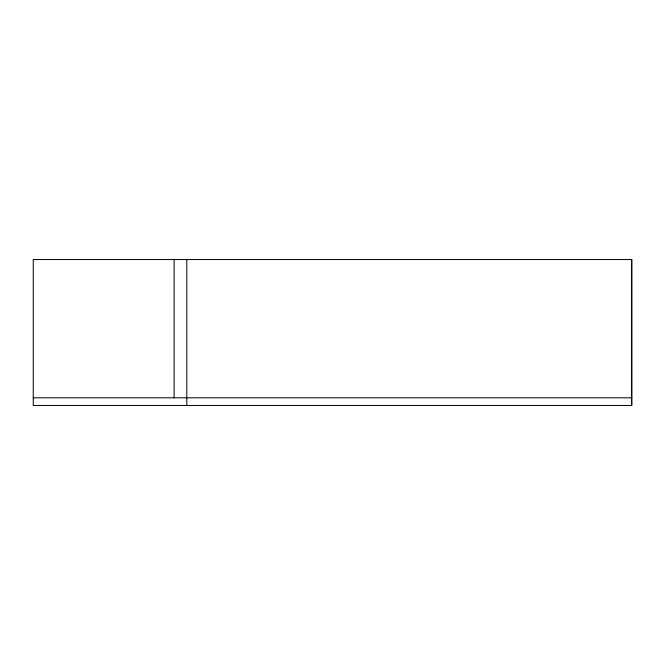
<?xml version="1.0" encoding="UTF-8"?>
<svg xmlns="http://www.w3.org/2000/svg" width="665" height="665" viewBox="0 0 665 665"><rect width="100%" height="100%" fill="white"/><g stroke="black" fill="none" stroke-linecap="round" stroke-linejoin="round"><path stroke-width="1" d="M33.25 397.803L631.75 397.803M631.667 259.541L631.667 405.459M186.799 259.541L186.799 405.459M174.122 259.541L174.122 397.803M631.75 259.541L33.25 259.541L33.25 405.459L631.75 405.459L631.75 259.541"/></g></svg>
